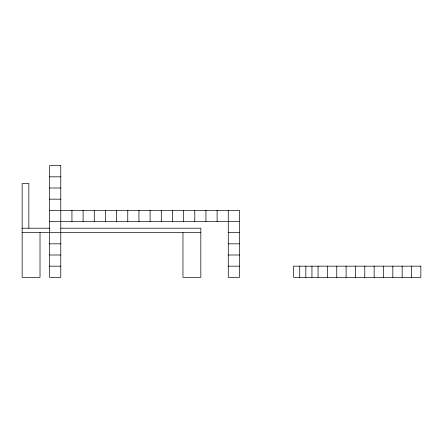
<?xml version="1.0" encoding="UTF-8"?>
<svg xmlns="http://www.w3.org/2000/svg" width="443" height="443" viewBox="0 0 443 443"><rect width="100%" height="100%" fill="white"/><g stroke="black" fill="none" stroke-linecap="round" stroke-linejoin="round"><path stroke-width="0.66" d="M49.605 176.829L60.774 176.829M49.605 187.998L60.774 187.998M49.605 199.167L60.774 199.167M49.605 210.331L239.447 210.331L239.447 277.335L228.278 277.335L228.278 210.331M49.605 221.5L239.447 221.5M22.15 228.2L49.743 228.2M60.785 228.2L200.823 228.2L200.823 277.335L182.959 277.335L182.959 232.669M22.15 232.669L200.823 232.669M228.278 232.669L239.447 232.669M49.605 243.833L60.774 243.833M228.278 243.833L239.447 243.833M49.605 255.002L60.774 255.002M228.278 255.002L239.447 255.002M49.605 266.171L60.774 266.171M228.278 266.171L239.447 266.171M411.508 266.171L411.508 277.335M402.161 266.171L402.161 277.335M392.819 266.171L392.819 277.335M383.472 266.171L383.472 277.335M374.13 266.171L374.13 277.335M364.783 266.171L364.783 277.335M355.441 266.171L355.441 277.335M346.094 266.171L346.094 277.335M336.752 266.171L336.752 277.335M327.405 266.171L327.405 277.335M318.063 266.171L318.063 277.335M311.95 266.171L311.95 277.335M305.831 266.171L305.831 277.335M299.717 266.171L299.717 277.335M217.114 210.331L217.114 221.5M205.945 210.331L205.945 221.5M194.776 210.331L194.776 221.5M183.612 210.331L183.612 221.5M172.443 210.331L172.443 221.5M161.274 210.331L161.274 221.5M150.111 210.331L150.111 221.5M138.941 210.331L138.941 221.5M127.772 210.331L127.772 221.5M116.609 210.331L116.609 221.5M105.44 210.331L105.44 221.5M94.276 210.331L94.276 221.5M83.107 210.331L83.107 221.5M71.938 210.331L71.938 221.5M40.02 232.669L40.02 277.335L22.15 277.335L22.15 183.529L28.85 183.529L28.85 228.2M60.774 165.665L49.605 165.665L49.605 277.335L60.774 277.335L60.774 165.665M420.85 266.171L293.604 266.171L293.604 277.335L420.85 277.335L420.85 266.171"/></g></svg>
